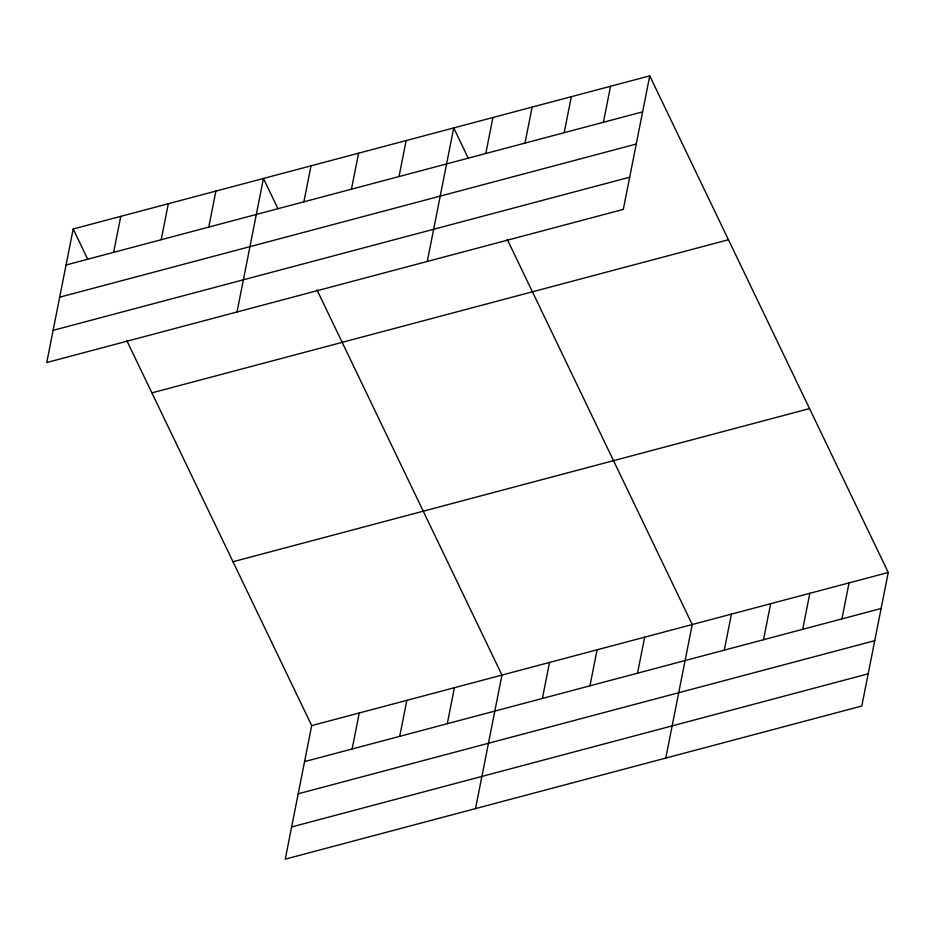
<?xml version="1.0" encoding="UTF-8"?>
<svg xmlns="http://www.w3.org/2000/svg" width="935" height="935" viewBox="0 0 935 935"><rect width="100%" height="100%" fill="white"/><g stroke="black" fill="none" stroke-linecap="round" stroke-linejoin="round"><path stroke-width="1.4" d="M73.187 228.993L46.75 362.523L623.306 209.393L649.743 75.864L73.187 228.993L87.668 259.147M113.626 252.356L120.755 216.359M161.194 239.722L168.323 203.725M208.762 227.088L215.891 191.091M237.011 311.986L263.448 178.456L277.929 208.61M303.887 201.82L311.016 165.822M351.455 189.186L358.584 153.188M399.023 176.563L406.152 140.554M126.716 340.433L311.694 725.607L285.257 859.136L861.813 706.007L888.25 572.477L649.743 75.864M427.272 261.449L453.72 127.92L468.201 158.073M352.133 748.982L359.262 712.984M485.791 153.515L492.92 117.506M399.701 736.348L406.83 700.35M525.002 143.102L532.12 107.104M564.202 132.688L571.332 96.691M447.269 723.713L454.398 687.716M603.414 122.275L610.532 86.277M475.518 808.611L501.955 675.082L316.977 289.897M542.394 698.445L549.523 662.447M589.962 685.811L597.091 649.813M637.53 673.177L644.659 637.179M665.778 758.075L692.227 624.545L507.237 239.372M724.298 650.129L731.427 614.131M763.509 639.715L770.639 603.718M802.709 629.302L809.839 593.304M841.921 618.9L849.05 582.891M66.058 264.991L642.614 111.861M59.688 297.178L636.244 144.048M53.12 330.335L629.676 177.206M151.891 392.875L728.447 239.746M232.99 561.725L809.546 408.595M311.694 725.607L888.25 572.477M304.565 761.616L881.121 608.486M298.195 793.792L874.751 640.662M291.627 826.961L868.183 673.819"/></g></svg>
